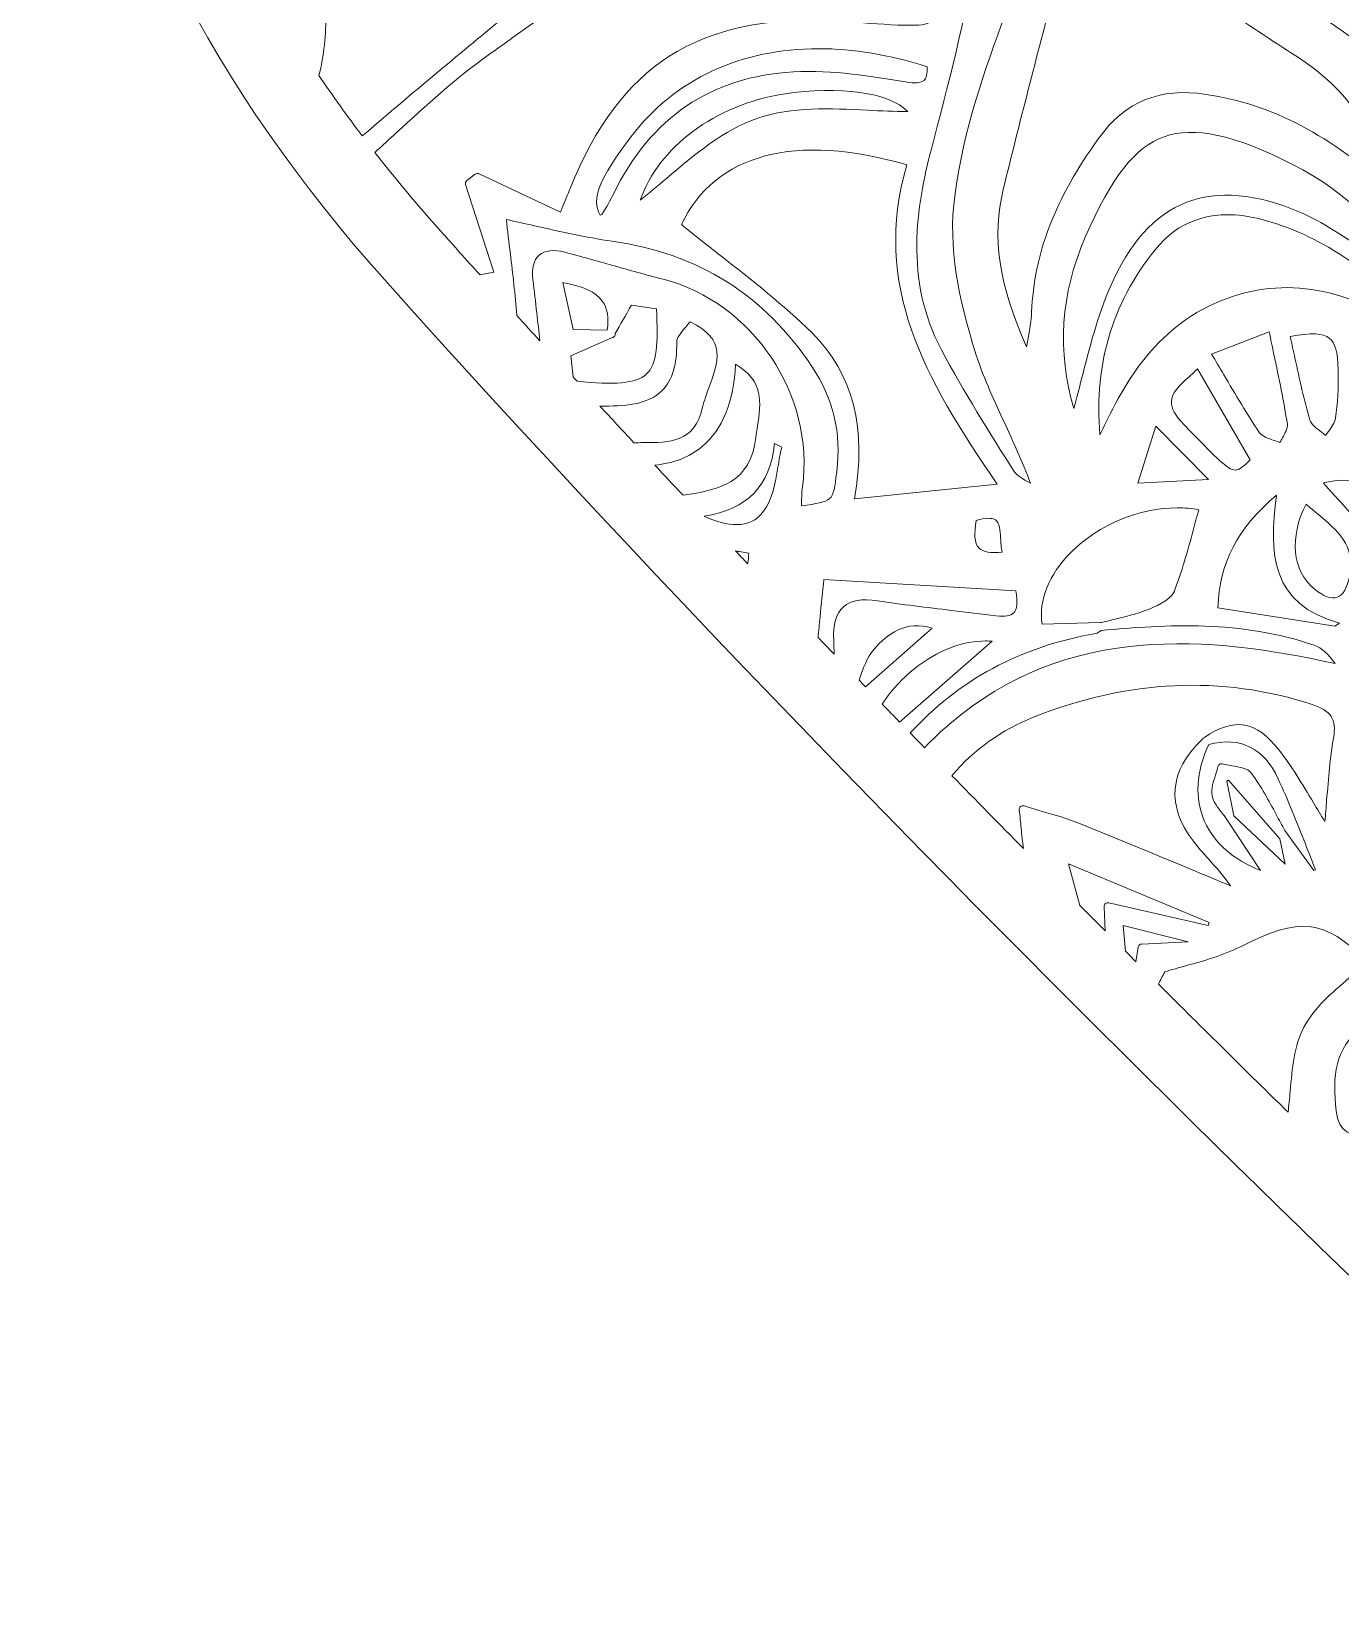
# Model space of a CAD drawing. Extents: x 49 to 10099, y -910 to -90.
# Drawn here: x 48.9 to 401.5, y -908.2 to -482.3 of the extents above; entities that cross this region are included whole.
import ezdxf

# ---------------------------------------------------------------- set-up
doc = ezdxf.new("R2010")
doc.units = 0
doc.header["$MEASUREMENT"] = 0
doc.layers.add('Layer 1', color=7, linetype='Continuous')

msp = doc.modelspace()

# ---------------------------------------------------------------- linework, layer by layer
at = {"layer": 'Layer 1', "lineweight": 0}
for points in [[(346.89, -603.96), (351.76, -588.59), (365.99, -603.02), (346.89, -603.96)], [(385.16, -699.77), (386.61, -706.58), (372.75, -693.56), (370.86, -684.26), (371.31, -684), (385.16, -699.77)]]:
    msp.add_lwpolyline(points, dxfattribs=at)
for points, knots in [([(923.48, -226.33), (905.85, -186.9), (878.75, -153.49), (845.11, -129.71), (810.04, -104.91), (769.53, -91.8), (727.95, -91.8), (680.05, -91.8), (632.03, -109.39), (589.06, -142.66), (556.36, -167.98), (526.49, -202.19), (500, -244.61), (474.22, -203.32), (445.23, -169.84), (413.53, -144.72), (413.14, -144.16), (412.75, -143.58), (412.38, -143.02), (412.1, -142.6), (411.56, -142.46), (411.11, -142.67), (411.11, -142.67), (411.01, -142.72), (411.01, -142.72), (410.99, -142.7), (410.97, -142.69), (410.95, -142.67), (367.98, -109.4), (319.95, -91.81), (272.04, -91.8), (230.47, -91.8), (189.96, -104.91), (154.9, -129.69), (121.25, -153.47), (94.15, -186.88), (76.52, -226.31), (55.14, -274.13), (48.87, -327.84), (58.41, -381.63), (68.97, -441.15), (97.77, -497.53), (144, -549.22), (297.89, -721.22), (474.96, -885.08), (476.74, -886.72), (476.74, -886.72), (500.01, -908.2), (500.01, -908.2), (500.01, -908.2), (523.28, -886.71), (523.28, -886.71), (525.05, -885.08), (702.13, -721.22), (856.01, -549.22), (902.24, -497.54), (931.03, -441.16), (941.59, -381.65), (951.12, -327.86), (944.86, -274.15), (923.48, -226.33)], [0, 0, 0, 0, 1, 1, 1, 2, 2, 2, 3, 3, 3, 4, 4, 4, 5, 5, 5, 6, 6, 6, 7, 7, 7, 8, 8, 8, 9, 9, 9, 10, 10, 10, 11, 11, 11, 12, 12, 12, 13, 13, 13, 14, 14, 14, 15, 15, 15, 16, 16, 16, 17, 17, 17, 18, 18, 18, 19, 19, 19, 20, 20, 20, 20]), ([(311.64, -403.72), (311.68, -403.72), (311.73, -403.72), (311.78, -403.72), (312.14, -403.74), (312.68, -403.77), (312.79, -403.83), (336.23, -427.54), (363.64, -448.5), (394.26, -466.14), (422.08, -482.16), (436.96, -503.8), (439.74, -532.29), (440.19, -536.92), (441.22, -541.49), (442.7, -545.5), (445.24, -552.35), (443.65, -556.5), (437.21, -559.56), (437.02, -557.73), (436.85, -555.94), (436.68, -554.18), (436.22, -549.51), (435.79, -545.09), (435.23, -540.67), (431.57, -511.88), (417.65, -490.43), (393.85, -476.91), (391.44, -475.54), (389.03, -474.18), (386.62, -472.83), (365.74, -461.09), (344.15, -448.96), (328.24, -429.72), (327.27, -428.55), (325.82, -427.8), (324.54, -427.14), (324.54, -427.14), (324.03, -426.88), (324.03, -426.88), (323.4, -426.54), (322.74, -426.43), (321.75, -426.26), (321.22, -426.17), (320.59, -426.06), (319.78, -425.89), (319.5, -425.84), (319.21, -425.9), (318.98, -426.07), (318.75, -426.24), (318.6, -426.5), (318.58, -426.78), (318.48, -427.94), (318.34, -429.06), (318.21, -430.15), (317.93, -432.51), (317.66, -434.74), (317.74, -437.01), (318.21, -451.09), (315.75, -465.25), (310.22, -480.28), (304.56, -495.65), (299.08, -512.19), (297.32, -529.06), (295.85, -543.06), (299.85, -558.16), (302.99, -568.29), (305, -574.82), (307.85, -580.96), (310.87, -587.46), (313.31, -592.72), (315.82, -598.13), (317.96, -603.94), (317.91, -603.92), (317.86, -603.89), (317.81, -603.86), (316.01, -602.88), (314.31, -601.95), (313.45, -600.6), (306.94, -590.4), (300.08, -579.47), (293.98, -568.01), (283.94, -549.15), (287.26, -529.24), (291.28, -514), (300.34, -479.64), (309.07, -442.51), (311.64, -403.72)], [0, 0, 0, 0, 1, 1, 1, 2, 2, 2, 3, 3, 3, 4, 4, 4, 5, 5, 5, 6, 6, 6, 7, 7, 7, 8, 8, 8, 9, 9, 9, 10, 10, 10, 11, 11, 11, 12, 12, 12, 13, 13, 13, 14, 14, 14, 15, 15, 15, 16, 16, 16, 17, 17, 17, 18, 18, 18, 19, 19, 19, 20, 20, 20, 21, 21, 21, 22, 22, 22, 23, 23, 23, 24, 24, 24, 25, 25, 25, 26, 26, 26, 27, 27, 27, 28, 28, 28, 29, 29, 29, 29]), ([(126.3, -494.19), (127.6, -488.78), (128.22, -483.15), (128.14, -477.17), (158.39, -481.66), (178.33, -466.93), (193.87, -451.87), (219.04, -427.47), (247.63, -418.03), (278.83, -423.83), (285.96, -425.16), (292.99, -428.08), (298.31, -430.47), (299.39, -430.96), (300.18, -432.72), (300.95, -434.42), (301.19, -434.96), (301.44, -435.5), (301.7, -436.03), (301.28, -436.24), (300.86, -436.45), (300.45, -436.66), (298.93, -437.45), (297.49, -438.19), (296.12, -438.23), (291.59, -438.35), (286.97, -438.29), (282.5, -438.24), (275.75, -438.15), (268.76, -438.06), (261.92, -438.61), (233.61, -440.87), (210.82, -449.52), (192.25, -465.03), (186.39, -469.92), (180.51, -474.79), (174.63, -479.66), (162.53, -489.68), (150.09, -500), (137.94, -510.44), (133.87, -505.07), (129.99, -499.65), (126.3, -494.19)], [0, 0, 0, 0, 1, 1, 1, 2, 2, 2, 3, 3, 3, 4, 4, 4, 5, 5, 5, 6, 6, 6, 7, 7, 7, 8, 8, 8, 9, 9, 9, 10, 10, 10, 11, 11, 11, 12, 12, 12, 13, 13, 13, 14, 14, 14, 14]), ([(141.35, -514.87), (143.33, -513.08), (145.29, -511.29), (147.21, -509.52), (155.05, -502.32), (163.15, -494.87), (171.88, -488.68), (174.12, -487.09), (176.37, -485.48), (178.62, -483.86), (194.81, -472.27), (211.54, -460.27), (229.79, -453.73), (244.05, -448.62), (260.14, -447.62), (275.69, -446.66), (281.7, -446.29), (287.91, -445.9), (293.92, -445.29), (295.96, -445.08), (297.5, -445.52), (298.49, -446.6), (299.72, -447.92), (300.11, -450.19), (299.61, -452.99), (299.4, -454.11), (299.2, -455.23), (299, -456.35), (297.78, -463.21), (296.51, -470.31), (294.48, -477.03), (294.02, -478.52), (290.27, -480.57), (287.89, -480.61), (282.94, -480.71), (277.88, -480.33), (272.98, -479.97), (270.12, -479.76), (267.16, -479.55), (264.24, -479.42), (228.36, -477.88), (207.35, -491.39), (193.96, -524.57), (193.34, -526.11), (192.7, -527.66), (192.02, -529.32), (192.02, -529.32), (191.35, -530.96), (191.35, -530.96), (191.35, -530.96), (169.41, -520.65), (169.41, -520.65), (169.07, -520.49), (168.67, -520.53), (168.38, -520.76), (168.38, -520.76), (166.16, -522.45), (166.16, -522.45), (165.82, -522.71), (165.68, -523.15), (165.81, -523.55), (165.81, -523.55), (173.43, -547.16), (173.43, -547.16), (172.14, -547.39), (170.9, -547.62), (169.68, -547.87), (166.08, -543.88), (162.49, -539.88), (158.91, -535.88), (152.72, -528.96), (146.87, -521.96), (141.35, -514.87)], [0, 0, 0, 0, 1, 1, 1, 2, 2, 2, 3, 3, 3, 4, 4, 4, 5, 5, 5, 6, 6, 6, 7, 7, 7, 8, 8, 8, 9, 9, 9, 10, 10, 10, 11, 11, 11, 12, 12, 12, 13, 13, 13, 14, 14, 14, 15, 15, 15, 16, 16, 16, 17, 17, 17, 18, 18, 18, 19, 19, 19, 20, 20, 20, 21, 21, 21, 22, 22, 22, 23, 23, 23, 24, 24, 24, 24]), ([(365.34, -499.23), (352.75, -497.33), (343.54, -501.1), (336.33, -511.1), (324.62, -527.33), (318.89, -542.19), (318.29, -557.88), (318.2, -560.23), (317.77, -562.54), (317.24, -565.47), (317.13, -566.03), (317.02, -566.62), (316.92, -567.22), (309.41, -550.45), (307.55, -537.63), (310.66, -524.83), (314.99, -506.98), (319.73, -488.85), (324.31, -471.31), (326.17, -464.17), (328.05, -457), (329.91, -449.81), (335.86, -453.71), (341.73, -457.57), (347.54, -461.4), (362.1, -470.97), (375.84, -480.01), (389.89, -489.12), (402.97, -497.62), (411.56, -509.65), (416.06, -525.83), (398.79, -510.14), (383.04, -501.9), (365.34, -499.23)], [0, 0, 0, 0, 1, 1, 1, 2, 2, 2, 3, 3, 3, 4, 4, 4, 5, 5, 5, 6, 6, 6, 7, 7, 7, 8, 8, 8, 9, 9, 9, 10, 10, 10, 11, 11, 11, 11]), ([(289.3, -495.46), (288.53, -496.16), (286.9, -496.29), (284.32, -495.86), (275.5, -494.4), (264.53, -492.58), (254.17, -493.16), (231.96, -494.4), (215.62, -505.48), (205.62, -526.09), (204.76, -527.86), (203.74, -529.67), (202.51, -531.62), (202.41, -531.66), (202.22, -531.71), (202.06, -531.75), (199.56, -527.29), (201.66, -522.13), (210.44, -510.54), (222.18, -495.05), (240.08, -486.93), (260.95, -486.93), (270.18, -486.93), (280, -488.52), (290.13, -491.77), (290.2, -493.72), (289.94, -494.88), (289.3, -495.46)], [0, 0, 0, 0, 1, 1, 1, 2, 2, 2, 3, 3, 3, 4, 4, 4, 5, 5, 5, 6, 6, 6, 7, 7, 7, 8, 8, 8, 9, 9, 9, 9]), ([(219.93, -521.87), (217.51, -523.93), (215.19, -525.91), (212.86, -527.74), (217.69, -513.55), (233.06, -502.01), (251.37, -499.16), (266.62, -496.79), (279.88, -498.72), (284.92, -503.85), (281.37, -503.84), (277.69, -503.67), (274.11, -503.5), (264.07, -503.02), (253.69, -502.53), (244.52, -505.64), (235.35, -508.75), (227.51, -515.42), (219.93, -521.87)], [0, 0, 0, 0, 1, 1, 1, 2, 2, 2, 3, 3, 3, 4, 4, 4, 5, 5, 5, 6, 6, 6, 6]), ([(259.13, -563.49), (251.54, -556), (242.92, -549.27), (234.59, -542.76), (231.08, -540.02), (227.46, -537.19), (223.93, -534.32), (233.12, -515.19), (254.64, -509.49), (284.67, -518.21), (275.24, -550.66), (289.33, -575.52), (309.02, -604.28), (309.02, -604.28), (270.53, -608.16), (270.53, -608.16), (274, -589.43), (270.17, -574.41), (259.13, -563.49)], [0, 0, 0, 0, 1, 1, 1, 2, 2, 2, 3, 3, 3, 4, 4, 4, 5, 5, 5, 6, 6, 6, 6]), ([(418.07, -548.73), (415.99, -546.95), (414.49, -545.67), (412.79, -544.57), (410.91, -543.35), (409.01, -542.05), (407.18, -540.8), (402.03, -537.29), (396.71, -533.65), (390.96, -531.15), (378.89, -525.92), (368.42, -524.98), (359.85, -528.38), (351.39, -531.72), (344.52, -539.38), (339.44, -551.14), (336.02, -559.07), (333.85, -567.61), (331.75, -575.87), (331.08, -578.5), (330.4, -581.19), (329.68, -583.85), (325.08, -568.7), (326.12, -552.81), (332.75, -537.71), (339.95, -521.31), (346.1, -513.47), (353.99, -510.66), (362.1, -507.75), (372.77, -510.05), (388.59, -518.09), (403.72, -525.79), (413.23, -535.58), (419, -549.52), (418.68, -549.25), (418.37, -548.98), (418.07, -548.73)], [0, 0, 0, 0, 1, 1, 1, 2, 2, 2, 3, 3, 3, 4, 4, 4, 5, 5, 5, 6, 6, 6, 7, 7, 7, 8, 8, 8, 9, 9, 9, 10, 10, 10, 11, 11, 11, 12, 12, 12, 12]), ([(370.7, -554.31), (352.51, -561.06), (343.68, -575.83), (336.69, -590.97), (335, -571.39), (340.39, -554.17), (352.74, -539.75), (352.74, -539.75), (352.75, -539.75), (352.75, -539.75), (358.8, -532.67), (368.36, -530.07), (378.95, -532.61), (394.28, -536.29), (408.04, -545.06), (421, -559.43), (421.46, -559.94), (421.76, -560.74), (422.32, -562.2), (422.45, -562.54), (422.59, -562.92), (422.75, -563.33), (404.84, -552.87), (388.93, -547.56), (370.7, -554.31)], [0, 0, 0, 0, 1, 1, 1, 2, 2, 2, 3, 3, 3, 4, 4, 4, 5, 5, 5, 6, 6, 6, 7, 7, 7, 8, 8, 8, 8]), ([(179.56, -558.77), (179.18, -553.17), (178.51, -547.63), (177.85, -542.21), (177.46, -539), (177.09, -535.95), (176.79, -532.95), (179.25, -533.48), (181.72, -534.04), (184.32, -534.63), (191.12, -536.17), (198.15, -537.76), (205.28, -538.79), (228.59, -542.15), (246.2, -553.2), (259.12, -572.58), (264.92, -581.27), (267.1, -590.5), (265.8, -600.8), (265.8, -600.8), (265.77, -601.03), (265.77, -601.03), (265.26, -605.1), (265, -607.14), (263.85, -608.15), (262.73, -609.13), (260.39, -609.52), (256.28, -610.08), (256.29, -609.77), (256.3, -609.46), (256.3, -609.16), (256.33, -607.7), (256.35, -606.33), (256.54, -605), (259.97, -580.3), (243.13, -555.19), (218.99, -549.03), (214.45, -547.87), (209.86, -546.57), (205.41, -545.31), (201.2, -544.11), (196.84, -542.87), (192.52, -541.76), (189.44, -540.96), (187.12, -541.24), (185.6, -542.57), (184.11, -543.88), (183.55, -546.09), (183.93, -549.15), (184.31, -552.15), (184.64, -555.16), (184.97, -558.17), (185.25, -560.64), (185.53, -563.14), (185.84, -565.65), (183.74, -563.36), (181.65, -561.07), (179.56, -558.77)], [0, 0, 0, 0, 1, 1, 1, 2, 2, 2, 3, 3, 3, 4, 4, 4, 5, 5, 5, 6, 6, 6, 7, 7, 7, 8, 8, 8, 9, 9, 9, 10, 10, 10, 11, 11, 11, 12, 12, 12, 13, 13, 13, 14, 14, 14, 15, 15, 15, 16, 16, 16, 17, 17, 17, 18, 18, 18, 19, 19, 19, 19]), ([(203.96, -562.74), (203.96, -562.74), (194.77, -562.54), (194.77, -562.54), (194.77, -562.54), (191.96, -549.94), (191.96, -549.94), (197.56, -550.91), (200.88, -552.47), (202.63, -554.92), (204.01, -556.85), (204.45, -559.41), (203.96, -562.74)], [0, 0, 0, 0, 1, 1, 1, 2, 2, 2, 3, 3, 3, 4, 4, 4, 4]), ([(194.74, -575.36), (194.74, -575.36), (194.13, -569.64), (194.13, -569.64), (194.13, -569.64), (204.94, -564.94), (204.94, -564.94), (205.1, -564.9), (205.26, -564.83), (205.4, -564.74), (205.4, -564.74), (205.51, -564.69), (205.51, -564.69), (205.91, -564.52), (206.15, -564.12), (206.11, -563.69), (207.47, -561.31), (208.85, -558.87), (210.5, -555.98), (210.5, -555.98), (217.22, -557.04), (217.22, -557.04), (217.68, -566.31), (217.35, -571.87), (214.54, -574.56), (211.67, -577.31), (205.7, -577.43), (195.83, -576.54), (195.47, -576.15), (195.11, -575.76), (194.74, -575.36)], [0, 0, 0, 0, 1, 1, 1, 2, 2, 2, 3, 3, 3, 4, 4, 4, 5, 5, 5, 6, 6, 6, 7, 7, 7, 8, 8, 8, 9, 9, 9, 10, 10, 10, 10]), ([(201.98, -583.21), (208.42, -583.27), (214.8, -582.98), (218.75, -578.99), (221.53, -576.19), (222.81, -571.92), (222.67, -565.93), (222.65, -564.8), (223.86, -563.38), (225.03, -562.01), (225.45, -561.52), (225.88, -561.02), (226.27, -560.52), (236.21, -565.11), (233.88, -571.41), (231.42, -578.07), (230.75, -579.88), (230.06, -581.75), (229.66, -583.53), (227.57, -593), (220.8, -593.03), (213.63, -593.06), (212.81, -593.06), (211.98, -593.07), (211.15, -593.09), (208.09, -589.8), (205.04, -586.51), (201.98, -583.21)], [0, 0, 0, 0, 1, 1, 1, 2, 2, 2, 3, 3, 3, 4, 4, 4, 5, 5, 5, 6, 6, 6, 7, 7, 7, 8, 8, 8, 9, 9, 9, 9]), ([(385.85, -591.8), (385.63, -592.2), (385.4, -592.61), (385.19, -593.03), (384.68, -592.83), (384.15, -592.65), (383.64, -592.48), (382.04, -591.94), (380.38, -591.38), (379.72, -590.41), (376.31, -585.4), (373.24, -580.17), (369.99, -574.63), (368.95, -572.86), (367.89, -571.05), (366.79, -569.22), (366.79, -569.22), (382.31, -563.19), (382.31, -563.19), (382.73, -565.25), (383.15, -567.28), (383.57, -569.28), (384.94, -575.77), (386.23, -581.9), (387.19, -588.13), (387.34, -589.12), (386.59, -590.48), (385.85, -591.8)], [0, 0, 0, 0, 1, 1, 1, 2, 2, 2, 3, 3, 3, 4, 4, 4, 5, 5, 5, 6, 6, 6, 7, 7, 7, 8, 8, 8, 9, 9, 9, 9]), ([(400.14, -586.42), (399.94, -587.66), (399.08, -588.88), (398.16, -590.17), (397.95, -590.47), (397.73, -590.78), (397.52, -591.09), (397.15, -590.78), (396.75, -590.49), (396.37, -590.2), (395.01, -589.17), (393.61, -588.11), (393.27, -586.97), (391.67, -581.55), (390.49, -576.06), (389.23, -570.25), (388.82, -568.35), (388.41, -566.44), (387.98, -564.5), (393.7, -563.4), (396.78, -563.53), (398.5, -564.9), (400.05, -566.14), (400.76, -568.67), (400.86, -573.35), (400.98, -578.48), (400.75, -582.63), (400.14, -586.42)], [0, 0, 0, 0, 1, 1, 1, 2, 2, 2, 3, 3, 3, 4, 4, 4, 5, 5, 5, 6, 6, 6, 7, 7, 7, 8, 8, 8, 9, 9, 9, 9]), ([(229.57, -594.09), (234.97, -589.56), (237.99, -582.11), (238.54, -571.93), (246.22, -576.51), (245.38, -582.16), (244.42, -588.64), (244.27, -589.63), (244.13, -590.63), (244.01, -591.63), (242.56, -604.02), (234.21, -605.68), (224.39, -607.25), (221.85, -604.55), (219.31, -601.84), (216.77, -599.12), (221.92, -598.6), (226.2, -596.92), (229.57, -594.09)], [0, 0, 0, 0, 1, 1, 1, 2, 2, 2, 3, 3, 3, 4, 4, 4, 5, 5, 5, 6, 6, 6, 6]), ([(361.19, -590.11), (361.19, -590.11), (359.27, -588.14), (359.27, -588.14), (356.98, -585.77), (355.89, -583.77), (355.94, -582.01), (356.01, -579.65), (358.14, -577.69), (360.61, -575.41), (361.4, -574.69), (362.21, -573.95), (362.98, -573.16), (362.98, -573.16), (377.2, -597.68), (377.2, -597.68), (375.42, -599.41), (374.27, -600.44), (373.18, -600.44), (373.18, -600.44), (373.17, -600.44), (373.16, -600.43), (371.17, -600.41), (368.04, -597.18), (361.19, -590.11)], [0, 0, 0, 0, 1, 1, 1, 2, 2, 2, 3, 3, 3, 4, 4, 4, 5, 5, 5, 6, 6, 6, 7, 7, 7, 8, 8, 8, 8]), ([(250.96, -594.31), (250.55, -596.05), (250.24, -597.86), (249.94, -599.62), (249.2, -603.98), (248.43, -608.48), (246.1, -611.54), (242.17, -616.71), (236.36, -615.54), (230.03, -612.91), (241.79, -610.98), (247.9, -604.66), (249.06, -593.26), (249.06, -593.26), (250.96, -594.31), (250.96, -594.31)], [0, 0, 0, 0, 1, 1, 1, 2, 2, 2, 3, 3, 3, 4, 4, 4, 5, 5, 5, 5]), ([(400.17, -607.58), (399.07, -606.39), (397.94, -605.16), (396.9, -603.93), (406.5, -601.34), (417.46, -605.57), (426, -615.22), (426, -615.22), (408.1, -640.5), (408.1, -640.5), (408.1, -640.5), (407.73, -640.4), (407.73, -640.4), (407.91, -638.54), (408.2, -636.61), (408.48, -634.74), (409.24, -629.68), (410.03, -624.45), (408.62, -619.85), (407.2, -615.22), (403.63, -611.34), (400.17, -607.58)], [0, 0, 0, 0, 1, 1, 1, 2, 2, 2, 3, 3, 3, 4, 4, 4, 5, 5, 5, 6, 6, 6, 7, 7, 7, 7]), ([(384.25, -607.23), (382.19, -623.17), (382.77, -636.59), (401.25, -641.67), (401.25, -641.67), (399.97, -642.52), (399.97, -642.52), (399.97, -642.52), (368.5, -637.58), (368.5, -637.58), (368.9, -625.39), (373.67, -616.16), (384.25, -607.23)], [0, 0, 0, 0, 1, 1, 1, 2, 2, 2, 3, 3, 3, 4, 4, 4, 4]), ([(303.34, -614.02), (305.86, -613.29), (307.61, -613.24), (308.55, -613.88), (309.69, -614.66), (309.81, -616.68), (309.93, -618.82), (310.01, -620.07), (310.08, -621.34), (310.36, -622.54), (307.29, -622.89), (305.19, -622.53), (304.12, -621.47), (302.71, -620.08), (302.88, -617.4), (303.34, -614.02)], [0, 0, 0, 0, 1, 1, 1, 2, 2, 2, 3, 3, 3, 4, 4, 4, 5, 5, 5, 5]), ([(328.91, -622.6), (336.47, -615.04), (347.34, -610.63), (357.56, -610.63), (359.52, -610.63), (361.45, -610.79), (363.34, -611.12), (362.81, -612.98), (362.31, -614.84), (361.81, -616.69), (360.32, -622.2), (358.79, -627.9), (356.68, -633.22), (355.72, -635.62), (351.02, -637.48), (349.48, -638.09), (346.56, -639.24), (343.39, -640), (340.32, -640.74), (339.24, -641), (338.15, -641.26), (337.06, -641.54), (336.98, -641.51), (336.89, -641.5), (336.8, -641.51), (336.8, -641.51), (321.13, -642), (321.13, -642), (320.11, -635.62), (322.91, -628.6), (328.91, -622.6)], [0, 0, 0, 0, 1, 1, 1, 2, 2, 2, 3, 3, 3, 4, 4, 4, 5, 5, 5, 6, 6, 6, 7, 7, 7, 8, 8, 8, 9, 9, 9, 10, 10, 10, 10]), ([(400.6, -634.73), (399.06, -635.29), (396.91, -634.49), (394.39, -632.42), (388.49, -627.55), (387.68, -618.51), (392.23, -609.62), (393.29, -610.57), (394.39, -611.48), (395.46, -612.37), (400.66, -616.65), (405.57, -620.7), (403.98, -628.88), (403.34, -632.15), (402.17, -634.17), (400.6, -634.73)], [0, 0, 0, 0, 1, 1, 1, 2, 2, 2, 3, 3, 3, 4, 4, 4, 5, 5, 5, 5]), ([(238.51, -622.23), (238.83, -622.28), (239.16, -622.34), (239.47, -622.38), (239.47, -622.38), (242.07, -622.79), (242.07, -622.79), (242.08, -623.86), (241.98, -624.83), (241.79, -625.69), (240.7, -624.54), (239.61, -623.39), (238.51, -622.23)], [0, 0, 0, 0, 1, 1, 1, 2, 2, 2, 3, 3, 3, 4, 4, 4, 4]), ([(261.29, -640.01), (261.63, -636.68), (261.97, -633.32), (262.31, -629.94), (262.31, -629.94), (314.07, -632.99), (314.07, -632.99), (314.57, -636.06), (314.38, -637.95), (313.48, -638.91), (312.67, -639.76), (311.13, -640.02), (308.76, -639.71), (304.74, -639.19), (300.66, -638.71), (296.71, -638.24), (290.16, -637.46), (283.38, -636.67), (276.76, -635.65), (272.53, -635), (269.53, -635.53), (267.6, -637.26), (265.61, -639.04), (264.77, -641.97), (264.96, -646.5), (265.01, -647.68), (265.04, -648.88), (265.08, -650.07), (263.63, -648.56), (262.19, -647.06), (260.74, -645.54), (260.92, -643.72), (261.11, -641.88), (261.29, -640.01)], [0, 0, 0, 0, 1, 1, 1, 2, 2, 2, 3, 3, 3, 4, 4, 4, 5, 5, 5, 6, 6, 6, 7, 7, 7, 8, 8, 8, 9, 9, 9, 10, 10, 10, 11, 11, 11, 11]), ([(275.84, -648.68), (279.21, -644.74), (284.59, -640.72), (291.51, -643.06), (291.51, -643.06), (273.51, -658.81), (273.51, -658.81), (272.94, -658.22), (272.38, -657.64), (271.81, -657.05), (272.85, -653.88), (273.93, -650.92), (275.84, -648.68)], [0, 0, 0, 0, 1, 1, 1, 2, 2, 2, 3, 3, 3, 4, 4, 4, 4]), ([(285.59, -671.28), (298.43, -657.12), (315.4, -647.94), (335.49, -644.49), (336.12, -644.38), (336.6, -643.99), (336.99, -643.67), (354.55, -642.01), (374.89, -640.85), (394.44, -647.66), (396.43, -648.35), (398.28, -649.97), (400.05, -652.59), (366.3, -645.11), (327.9, -641.65), (296.23, -668.81), (293.84, -670.86), (291.59, -673.01), (289.46, -675.26), (288.17, -673.94), (286.88, -672.61), (285.59, -671.28)], [0, 0, 0, 0, 1, 1, 1, 2, 2, 2, 3, 3, 3, 4, 4, 4, 5, 5, 5, 6, 6, 6, 7, 7, 7, 7]), ([(278.02, -663.47), (280.78, -659.36), (284.27, -655.68), (288.33, -652.75), (294.01, -648.65), (300.11, -646.49), (305.87, -646.49), (306.48, -646.49), (307.08, -646.51), (307.68, -646.56), (307.68, -646.56), (282.71, -668.32), (282.71, -668.32), (281.15, -666.71), (279.59, -665.09), (278.02, -663.47)], [0, 0, 0, 0, 1, 1, 1, 2, 2, 2, 3, 3, 3, 4, 4, 4, 5, 5, 5, 5]), ([(318.97, -666.95), (344.43, -656.88), (369.55, -655.72), (393.63, -663.52), (399.05, -665.28), (400.51, -667.49), (399.62, -672.65), (398.69, -678), (398.27, -683.3), (397.78, -689.43), (397.63, -691.29), (397.48, -693.19), (397.31, -695.16), (396.24, -693.42), (395.23, -691.73), (394.24, -690.08), (391.21, -685.02), (388.34, -680.23), (385, -675.94), (378.79, -667.97), (372.95, -666.97), (364.84, -672.5), (364.82, -672.52), (364.81, -672.53), (364.79, -672.54), (364.79, -672.54), (364.44, -672.77), (364.44, -672.77), (364.3, -672.87), (364.19, -673), (364.13, -673.15), (355.33, -681.45), (354.55, -690.89), (361.87, -700.45), (363.16, -702.13), (364.55, -703.67), (366.02, -705.3), (368, -707.5), (370.03, -709.76), (371.84, -712.43), (368.7, -711.13), (365.56, -709.82), (362.42, -708.52), (352.14, -704.24), (341.51, -699.81), (330.99, -695.6), (327.68, -694.27), (324.21, -693.27), (320.86, -692.3), (319.31, -691.85), (317.77, -691.4), (316.24, -690.93), (315.92, -690.82), (315.56, -690.9), (315.3, -691.11), (315.04, -691.33), (314.91, -691.67), (314.95, -692.01), (315.16, -693.67), (315.33, -695.38), (315.48, -697.04), (315.65, -698.8), (315.82, -700.59), (316.06, -702.37), (309.72, -695.95), (303.3, -689.42), (296.8, -682.78), (302.81, -675.71), (310.23, -670.41), (318.97, -666.95)], [0, 0, 0, 0, 1, 1, 1, 2, 2, 2, 3, 3, 3, 4, 4, 4, 5, 5, 5, 6, 6, 6, 7, 7, 7, 8, 8, 8, 9, 9, 9, 10, 10, 10, 11, 11, 11, 12, 12, 12, 13, 13, 13, 14, 14, 14, 15, 15, 15, 16, 16, 16, 17, 17, 17, 18, 18, 18, 19, 19, 19, 20, 20, 20, 21, 21, 21, 22, 22, 22, 23, 23, 23, 23]), ([(386.53, -697.59), (385.72, -696.15), (384.94, -694.69), (384.16, -693.22), (382.18, -689.51), (380.14, -685.68), (377.6, -682.25), (376.52, -680.78), (374.32, -680.43), (372.2, -680.09), (371.31, -679.95), (370.47, -679.81), (369.74, -679.6), (369.47, -679.53), (369.19, -679.57), (368.96, -679.71), (368.72, -679.85), (368.55, -680.07), (368.49, -680.34), (368.32, -681.06), (368.09, -681.79), (367.85, -682.56), (367.26, -684.41), (366.65, -686.31), (366.95, -688.18), (367.24, -689.96), (368.47, -691.46), (369.66, -692.92), (369.98, -693.3), (370.28, -693.67), (370.56, -694.05), (370.59, -694.15), (370.64, -694.25), (370.7, -694.34), (370.7, -694.34), (379.97, -708.29), (379.97, -708.29), (372.78, -705.57), (367.49, -700.97), (364.91, -695.14), (362.16, -688.92), (362.55, -681.75), (366.02, -674.36), (374.56, -672.21), (380.85, -675.32), (384.71, -683.59), (387.39, -689.33), (389.75, -695.36), (392.04, -701.18), (392.95, -703.5), (393.86, -705.81), (394.79, -708.12), (394.79, -708.12), (394.29, -708.34), (394.29, -708.34), (394.29, -708.34), (386.53, -697.59), (386.53, -697.59)], [0, 0, 0, 0, 1, 1, 1, 2, 2, 2, 3, 3, 3, 4, 4, 4, 5, 5, 5, 6, 6, 6, 7, 7, 7, 8, 8, 8, 9, 9, 9, 10, 10, 10, 11, 11, 11, 12, 12, 12, 13, 13, 13, 14, 14, 14, 15, 15, 15, 16, 16, 16, 17, 17, 17, 18, 18, 18, 19, 19, 19, 19]), ([(331.29, -717.76), (331.29, -717.76), (328.25, -706.51), (328.25, -706.51), (328.25, -706.51), (366.17, -722.33), (366.17, -722.33), (366.17, -722.33), (365.85, -723.15), (365.85, -723.15), (365.85, -723.15), (339.06, -717.05), (339.06, -717.05), (338.76, -716.98), (338.44, -717.06), (338.2, -717.26), (337.96, -717.46), (337.83, -717.76), (337.84, -718.07), (337.84, -718.07), (338.12, -724.61), (338.12, -724.61), (335.86, -722.34), (333.58, -720.06), (331.29, -717.76)], [0, 0, 0, 0, 1, 1, 1, 2, 2, 2, 3, 3, 3, 4, 4, 4, 5, 5, 5, 6, 6, 6, 7, 7, 7, 8, 8, 8, 8]), ([(343.55, -730.05), (343.55, -730.05), (342.92, -723.18), (342.92, -723.18), (342.92, -723.18), (360.48, -727.56), (360.48, -727.56), (360.48, -727.56), (347.96, -728.13), (347.96, -728.13), (347.49, -728.15), (347.1, -728.5), (347.02, -728.97), (347.02, -728.97), (346.4, -732.9), (346.4, -732.9), (345.46, -731.95), (344.51, -731), (343.55, -730.05)], [0, 0, 0, 0, 1, 1, 1, 2, 2, 2, 3, 3, 3, 4, 4, 4, 5, 5, 5, 6, 6, 6, 6]), ([(352.47, -738.95), (353.01, -737.85), (353.57, -736.76), (354.14, -735.66), (356.03, -735.06), (357.97, -734.52), (360.01, -733.95), (364.89, -732.59), (369.93, -731.19), (374.56, -728.86), (390.78, -720.71), (396.47, -721.25), (408.95, -732.75), (407.32, -734.3), (405.55, -735.81), (403.84, -737.28), (399.19, -741.25), (394.4, -745.36), (391.66, -750.56), (389.03, -755.57), (388.5, -761.53), (387.95, -767.83), (387.78, -769.68), (387.6, -771.57), (387.38, -773.45), (376.32, -762.61), (364.63, -751.07), (352.47, -738.95)], [0, 0, 0, 0, 1, 1, 1, 2, 2, 2, 3, 3, 3, 4, 4, 4, 5, 5, 5, 6, 6, 6, 7, 7, 7, 8, 8, 8, 9, 9, 9, 9]), ([(444.77, -749.43), (433.28, -753.95), (424.72, -765.51), (419.97, -782.88), (419.29, -782.75), (418.64, -782.62), (418.01, -782.51), (416.16, -782.17), (414.55, -781.87), (413.04, -781.35), (411.68, -780.88), (410.23, -780.63), (408.82, -780.39), (404.6, -779.67), (400.96, -779.05), (400.32, -773.08), (399.3, -763.6), (400.06, -756.18), (407.08, -750.76), (408.71, -749.51), (410.56, -748.55), (412.52, -747.55), (414.56, -746.5), (416.66, -745.42), (418.48, -743.96), (423.22, -740.19), (427.68, -736.18), (431.62, -732.63), (433, -731.38), (434.32, -730.2), (435.54, -729.12), (438.9, -728.74), (442.21, -728.31), (445.41, -727.89), (453.16, -726.87), (460.48, -725.91), (467.87, -725.7), (474.19, -725.51), (482.05, -725.72), (486.89, -728.98), (492.74, -732.91), (495.49, -736.2), (495.84, -739.63), (496.26, -743.84), (493.22, -748.88), (485.38, -756.91), (470.23, -747.52), (456.2, -744.93), (444.77, -749.43)], [0, 0, 0, 0, 1, 1, 1, 2, 2, 2, 3, 3, 3, 4, 4, 4, 5, 5, 5, 6, 6, 6, 7, 7, 7, 8, 8, 8, 9, 9, 9, 10, 10, 10, 11, 11, 11, 12, 12, 12, 13, 13, 13, 14, 14, 14, 15, 15, 15, 16, 16, 16, 16])]:
    msp.add_open_spline(points, degree=3, knots=knots, dxfattribs=at)

doc.saveas('drawing.dxf')
